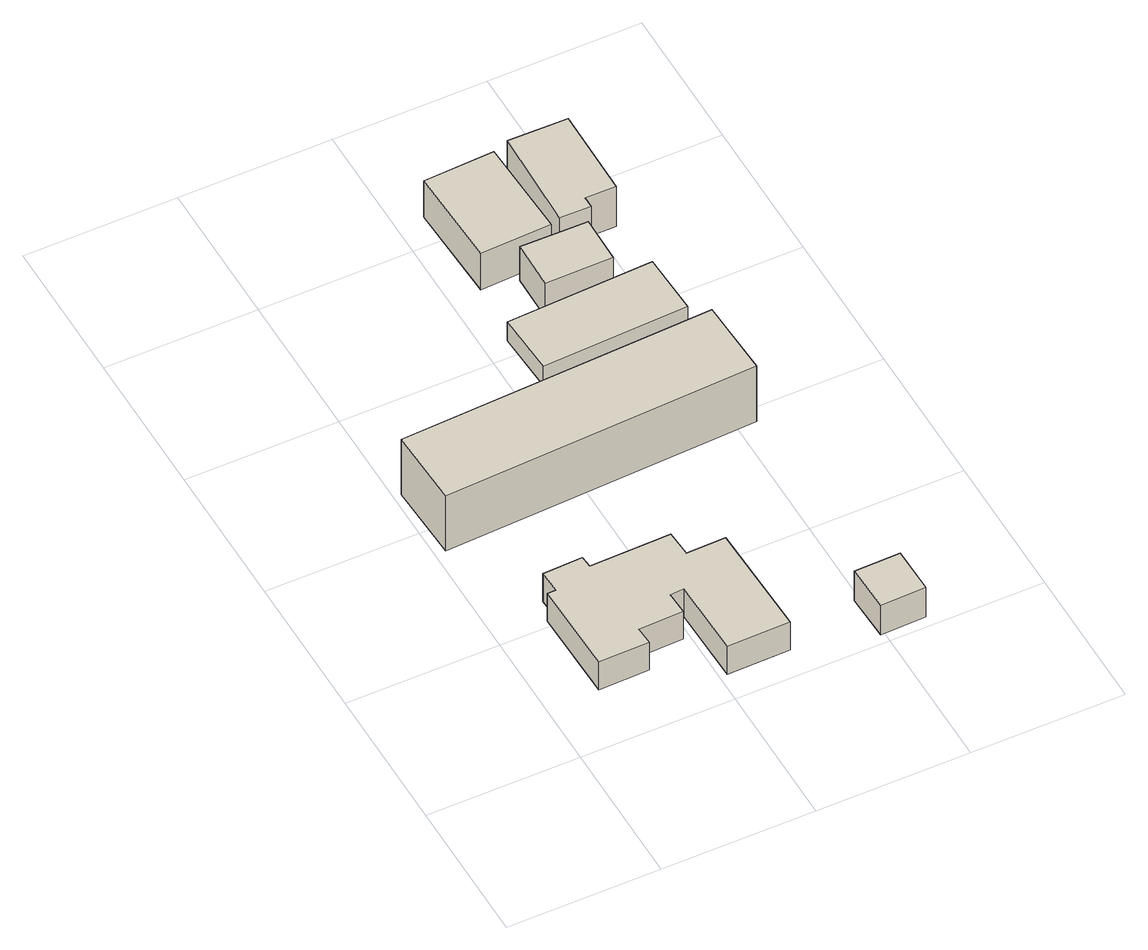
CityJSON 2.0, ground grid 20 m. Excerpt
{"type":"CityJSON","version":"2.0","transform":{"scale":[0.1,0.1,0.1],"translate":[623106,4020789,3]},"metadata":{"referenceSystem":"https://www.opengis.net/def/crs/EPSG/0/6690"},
"CityObjects":{
"building1":{"type":"Building","attributes":{"class":"3001","usage":"411","measuredHeight":7.5,"storeysAboveGround":9999,"RiverFloodingRiskAttribute.description":"1","RiverFloodingRiskAttribute.rank":"2","RiverFloodingRiskAttribute.depth":1.39,"RiverFloodingRiskAttribute.adminType":"2","RiverFloodingRiskAttribute.scale":"2","RiverFloodingRiskAttribute.duration":6.42,"BuildingDetailAttribute.buildingStructureType":"611","BuildingDetailAttribute.buildingStructureOrgType":"Null","BuildingDetailAttribute.urbanPlanType":"21","BuildingDetailAttribute.districtsAndZonesType":"Null","BuildingDetailAttribute.landUseType":"211","BuildingDetailAttribute.orgUsage":"6","BuildingDetailAttribute.specifiedBuildingCoverageRate":-9999,"BuildingDetailAttribute.specifiedFloorAreaRate":-9999,"BuildingDetailAttribute.surveyYear":2023,"BuildingIDAttribute.prefecture":"17","BuildingIDAttribute.city":"17206"},"geometry":[{"type":"Solid","lod":"1","boundaries":[[[[0,1,2,3,4,5,6,7,8,9,10,11,12,13,14,15]],[[14,16,17,15]],[[13,18,16,14]],[[12,19,18,13]],[[11,20,19,12]],[[10,21,20,11]],[[9,22,21,10]],[[8,23,22,9]],[[7,24,23,8]],[[6,25,24,7]],[[5,26,25,6]],[[4,27,26,5]],[[3,28,27,4]],[[2,29,28,3]],[[1,30,29,2]],[[0,31,30,1]],[[15,17,31,0]],[[16,18,19,20,21,22,23,24,25,26,27,28,29,30,31,17]]]]}]},
"building2":{"type":"Building","attributes":{"class":"3001","usage":"441","measuredHeight":9.7,"storeysAboveGround":9999,"RiverFloodingRiskAttribute.description":"1","RiverFloodingRiskAttribute.rank":"2","RiverFloodingRiskAttribute.depth":1.97,"RiverFloodingRiskAttribute.adminType":"2","RiverFloodingRiskAttribute.scale":"2","RiverFloodingRiskAttribute.duration":9.17,"BuildingDetailAttribute.buildingStructureType":"611","BuildingDetailAttribute.buildingStructureOrgType":"Null","BuildingDetailAttribute.urbanPlanType":"21","BuildingDetailAttribute.districtsAndZonesType":"Null","BuildingDetailAttribute.landUseType":"213","BuildingDetailAttribute.orgUsage":"17","BuildingDetailAttribute.specifiedBuildingCoverageRate":-9999,"BuildingDetailAttribute.specifiedFloorAreaRate":-9999,"BuildingDetailAttribute.surveyYear":2023,"BuildingIDAttribute.prefecture":"17","BuildingIDAttribute.city":"17206"},"geometry":[{"type":"Solid","lod":"1","boundaries":[[[[32,33,34,35]],[[34,36,37,35]],[[33,38,36,34]],[[32,39,38,33]],[[35,37,39,32]],[[36,38,39,37]]]]}]},
"building3":{"type":"Building","attributes":{"class":"3001","usage":"411","measuredHeight":5.1,"storeysAboveGround":9999,"RiverFloodingRiskAttribute.description":"1","RiverFloodingRiskAttribute.rank":"2","RiverFloodingRiskAttribute.depth":1.75,"RiverFloodingRiskAttribute.adminType":"2","RiverFloodingRiskAttribute.scale":"2","RiverFloodingRiskAttribute.duration":7.25,"BuildingDetailAttribute.buildingStructureType":"611","BuildingDetailAttribute.buildingStructureOrgType":"Null","BuildingDetailAttribute.urbanPlanType":"21","BuildingDetailAttribute.districtsAndZonesType":"Null","BuildingDetailAttribute.landUseType":"211","BuildingDetailAttribute.orgUsage":"6","BuildingDetailAttribute.specifiedBuildingCoverageRate":-9999,"BuildingDetailAttribute.specifiedFloorAreaRate":-9999,"BuildingDetailAttribute.surveyYear":2023,"BuildingIDAttribute.prefecture":"17","BuildingIDAttribute.city":"17206"},"geometry":[{"type":"Solid","lod":"1","boundaries":[[[[40,41,42,43]],[[42,44,45,43]],[[41,46,44,42]],[[40,47,46,41]],[[43,45,47,40]],[[44,46,47,45]]]]}]},
"building4":{"type":"Building","attributes":{"class":"3001","usage":"415","measuredHeight":3.6,"storeysAboveGround":9999,"RiverFloodingRiskAttribute.description":"1","RiverFloodingRiskAttribute.rank":"2","RiverFloodingRiskAttribute.depth":1.96,"RiverFloodingRiskAttribute.adminType":"2","RiverFloodingRiskAttribute.scale":"2","RiverFloodingRiskAttribute.duration":11.83,"BuildingDetailAttribute.buildingStructureType":"611","BuildingDetailAttribute.buildingStructureOrgType":"Null","BuildingDetailAttribute.urbanPlanType":"21","BuildingDetailAttribute.districtsAndZonesType":"Null","BuildingDetailAttribute.landUseType":"211","BuildingDetailAttribute.orgUsage":"10","BuildingDetailAttribute.specifiedBuildingCoverageRate":-9999,"BuildingDetailAttribute.specifiedFloorAreaRate":-9999,"BuildingDetailAttribute.surveyYear":2023,"BuildingIDAttribute.prefecture":"17","BuildingIDAttribute.city":"17206"},"geometry":[{"type":"Solid","lod":"1","boundaries":[[[[48,49,50,51]],[[50,52,53,51]],[[49,54,52,50]],[[48,55,54,49]],[[51,53,55,48]],[[52,54,55,53]]]]}]},
"building5":{"type":"Building","attributes":{"class":"3001","usage":"415","measuredHeight":7.2,"storeysAboveGround":9999,"RiverFloodingRiskAttribute.description":"1","RiverFloodingRiskAttribute.rank":"2","RiverFloodingRiskAttribute.depth":2.02,"RiverFloodingRiskAttribute.adminType":"2","RiverFloodingRiskAttribute.scale":"2","RiverFloodingRiskAttribute.duration":11.83,"BuildingDetailAttribute.buildingStructureType":"611","BuildingDetailAttribute.buildingStructureOrgType":"Null","BuildingDetailAttribute.urbanPlanType":"21","BuildingDetailAttribute.districtsAndZonesType":"Null","BuildingDetailAttribute.landUseType":"211","BuildingDetailAttribute.orgUsage":"10","BuildingDetailAttribute.specifiedBuildingCoverageRate":-9999,"BuildingDetailAttribute.specifiedFloorAreaRate":-9999,"BuildingDetailAttribute.surveyYear":2023,"BuildingIDAttribute.prefecture":"17","BuildingIDAttribute.city":"17206"},"geometry":[{"type":"Solid","lod":"1","boundaries":[[[[56,57,58,59]],[[58,60,61,59]],[[57,62,60,58]],[[56,63,62,57]],[[59,61,63,56]],[[60,62,63,61]]]]}]},
"building6":{"type":"Building","attributes":{"class":"3001","usage":"415","measuredHeight":5.6,"storeysAboveGround":9999,"RiverFloodingRiskAttribute.description":"1","RiverFloodingRiskAttribute.rank":"2","RiverFloodingRiskAttribute.depth":1.94,"RiverFloodingRiskAttribute.adminType":"2","RiverFloodingRiskAttribute.scale":"2","RiverFloodingRiskAttribute.duration":11.25,"BuildingDetailAttribute.buildingStructureType":"611","BuildingDetailAttribute.buildingStructureOrgType":"Null","BuildingDetailAttribute.urbanPlanType":"21","BuildingDetailAttribute.districtsAndZonesType":"Null","BuildingDetailAttribute.landUseType":"211","BuildingDetailAttribute.orgUsage":"10","BuildingDetailAttribute.specifiedBuildingCoverageRate":-9999,"BuildingDetailAttribute.specifiedFloorAreaRate":-9999,"BuildingDetailAttribute.surveyYear":2023,"BuildingIDAttribute.prefecture":"17","BuildingIDAttribute.city":"17206"},"geometry":[{"type":"Solid","lod":"1","boundaries":[[[[64,65,66,67]],[[66,68,69,67]],[[65,70,68,66]],[[64,71,70,65]],[[67,69,71,64]],[[68,70,71,69]]]]}]},
"building7":{"type":"Building","attributes":{"class":"3001","usage":"415","measuredHeight":7.4,"storeysAboveGround":9999,"RiverFloodingRiskAttribute.description":"1","RiverFloodingRiskAttribute.rank":"2","RiverFloodingRiskAttribute.depth":1.99,"RiverFloodingRiskAttribute.adminType":"2","RiverFloodingRiskAttribute.scale":"2","RiverFloodingRiskAttribute.duration":12,"BuildingDetailAttribute.buildingStructureType":"611","BuildingDetailAttribute.buildingStructureOrgType":"Null","BuildingDetailAttribute.urbanPlanType":"21","BuildingDetailAttribute.districtsAndZonesType":"Null","BuildingDetailAttribute.landUseType":"211","BuildingDetailAttribute.orgUsage":"10","BuildingDetailAttribute.specifiedBuildingCoverageRate":-9999,"BuildingDetailAttribute.specifiedFloorAreaRate":-9999,"BuildingDetailAttribute.surveyYear":2023,"BuildingIDAttribute.prefecture":"17","BuildingIDAttribute.city":"17206"},"geometry":[{"type":"Solid","lod":"1","boundaries":[[[[72,73,74,75,76,77]],[[76,78,79,77]],[[75,80,78,76]],[[74,81,80,75]],[[73,82,81,74]],[[72,83,82,73]],[[77,79,83,72]],[[78,80,81,82,83,79]]]]}]}
},
"vertices":[
[232,221,12],[234,186,12],[285,187,12],[289,34,12],[207,33,12],[205,137,12],[187,136,12],[188,106,12],[130,104,12],[131,80,12],[65,79,12],[63,203,12],[74,203,12],[73,233,12],[125,235,12],[126,219,12],[125,235,58],[126,219,58],[73,233,58],[74,203,58],[63,203,58],[65,79,58],[131,80,58],[130,104,58],[188,106,58],[187,136,58],[205,137,58],[207,33,58],[289,34,58],[285,187,58],[234,186,58],[232,221,58],
[14,361,5],[10,464,5],[421,482,5],[425,379,5],[421,482,97],[425,379,97],[10,464,97],[14,361,97],
[393,9,10],[391,71,10],[451,72,10],[452,10,10],[451,72,59],[452,10,59],[391,71,59],[393,9,59],
[234,542,6],[230,624,6],[422,632,6],[425,550,6],[422,632,37],[425,550,37],[230,624,37],[234,542,37],
[241,710,5],[236,843,5],[329,847,5],[334,714,5],[329,847,65],[334,714,65],[236,843,65],[241,710,65],
[374,637,6],[286,637,6],[287,702,6],[375,701,6],[287,702,62],[375,701,62],[286,637,62],[374,637,62],
[425,728,5],[385,728,5],[385,713,5],[344,714,5],[348,850,5],[426,849,5],[348,850,71],[426,849,71],[344,714,71],[385,713,71],[385,728,71],[425,728,71]
]}
